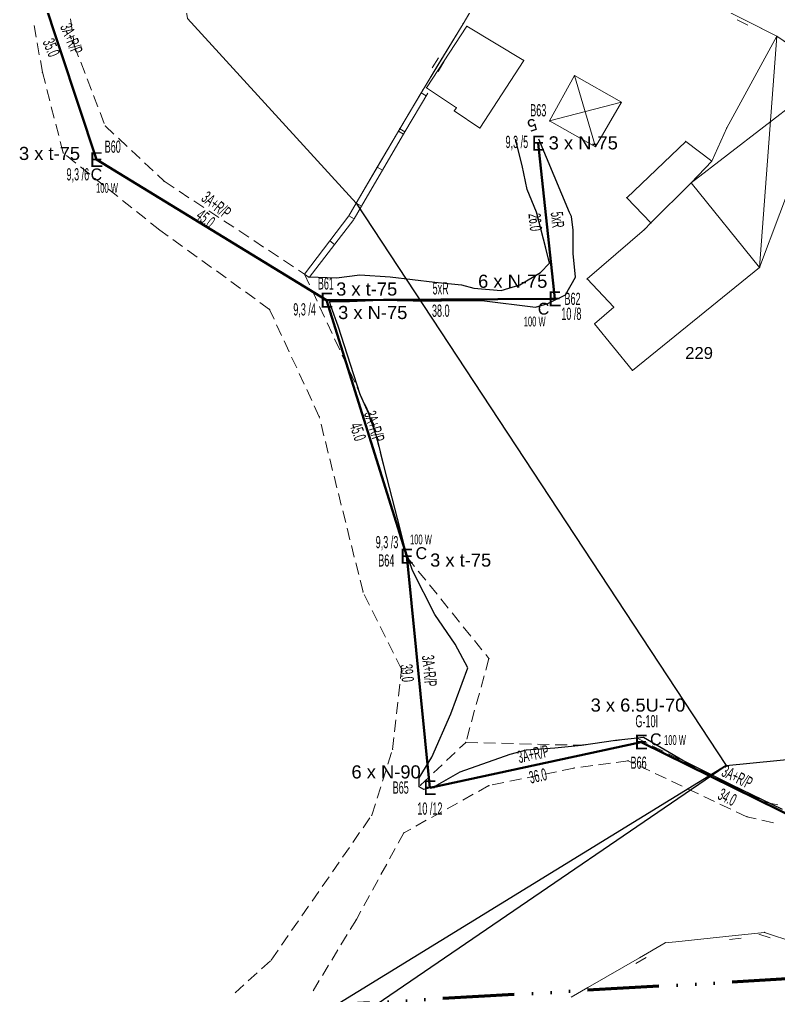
# Model space of a CAD drawing. Header units: millimetres. Extents: x 614452 to 616952, y 4151662 to 4153442.
# Drawn here: x 615410.7 to 615538, y 4152140 to 4152303.6 of the extents above; entities that cross this region are included whole.
import ezdxf
from ezdxf.enums import TextEntityAlignment as Align
from ezdxf.xclip import XClip

# ---------------------------------------------------------------- set-up
doc = ezdxf.new("R2010")
doc.units = ezdxf.units.MM
doc.header["$XCLIPFRAME"] = 2
doc.linetypes.add('ACAD_ISO14W100', pattern=[24, 12, -3, 0, -3, 0, -3, 0, -3])
for name, color, linetype, lineweight in [('02_ADA_ALN_YENI', 7, 'Continuous', 30), ('03_PARSEL_ALN_ESKI', 18, 'Continuous', 0), ('03_PARSEL_ALN_YENI', 171, 'Continuous', 0), ('03_PARSEL_NO_ESKI', 5, 'Continuous', 0), ('03_PARSEL_SNR_YENI', 5, 'Continuous', 0), ('04_YAPI_ALN_TSCLSIZ', 18, 'Continuous', 0), ('04_YAPI_SNR_TSCLSZ', 77, 'Continuous', 0), ('06_DETAY_SNR_KROKI', 4, 'Continuous', 0), ('06_DETAY_SNR_PAFTA', 26, 'Continuous', 0), ('07_SNRTIP_GECERLI', 30, 'Continuous', 0), ('07_SNRTIP_SABIT', 18, 'Continuous', 0), ('DIREK_AG_YENI', 108, 'Continuous', 25), ('HAT_AG_HAVAI_YENI', 3, 'Continuous', 50), ('NOKTA_DETAY_YENI', 171, 'Continuous', 0), ('NOKTA_PARSEL_ESKI', 6, 'Continuous', 0), ('NOKTA_PARSEL_YENI', 30, 'Continuous', 0), ('NOKTA_YAPI_TSCLSIZ', 77, 'Continuous', 0), ('TRAFO_BOLGE_TUM', 254, 'ACAD_ISO14W100', 70)]:
    doc.layers.add(name, color=color, linetype=linetype, lineweight=lineweight)
doc.layers.add('LAMBA_GUCU', color=4, linetype='Continuous')
doc.layers.add('Unknown_Point_Feature', color=7, linetype='Continuous')
doc.styles.add('Direk', font='B_CAD')
doc.styles.get("Standard").update_dxf_attribs({"font": 'Arial'})

# ---------------------------------------------------------------- blocks, each defined once
blk = doc.blocks.new('fggg')
at = {"layer": '02_ADA_ALN_YENI', "color": 252}
for points in [[(615438.88, 4152303.77, 0), (615467.16, 4152272.82, 0), (615529.18, 4152178.55, 0), (615567.72, 4152182.35, 0), (615583.07, 4152188.56, 0), (615587.35, 4152192.9, 0), (615591.55, 4152197.15, 0), (615595.11, 4152200.75, 0), (615605.95, 4152213.26, 0), (615609.64, 4152219.67, 0), (615613.26, 4152225.93, 0), (615620.48, 4152241.04, 0), (615609.47, 4152245.69, 0), (615609.47, 4152245.69, 0), (615604.39, 4152261.34, 0), (615596.29, 4152277.97, 0), (615589.27, 4152283.98, 0), (615582.83, 4152291.11, 0), (615571.31, 4152303.24, 0), (615565.68, 4152312.1, 0)], [(615276.2, 4152038, 0), (615300.78, 4152046.97, 0), (615312.09, 4152050.66, 0), (615323.54, 4152056.84, 0), (615331.4, 4152059.17, 0), (615339.35, 4152063.74, 0), (615351.7, 4152071.65, 0), (615353.11, 4152072.8, 0), (615376.53, 4152081.03, 0), (615384.53, 4152086.86, 0), (615429.17, 4152117.25, 0), (615437.2, 4152115.76, 0), (615529.18, 4152178.55, 0), (615448.13, 4152128.73, 0), (615448.13, 4152128.73, 0), (615236.84, 4152138.84, 0)]]:
    blk.add_polyline3d(points, dxfattribs=at)
at = {"layer": '03_PARSEL_ALN_ESKI', "color": 252}
blk.add_point((615524.95, 4152247.71), dxfattribs=at)
at = {"layer": '03_PARSEL_ALN_YENI', "color": 252}
for points in [[(615467.16, 4152272.82, 0), (615438.88, 4152303.77, 0), (615434.08, 4152333.07, 0), (615441.28, 4152346.09, 0), (615466.82, 4152366.92, 0), (615486.67, 4152342.17, 0), (615489.49, 4152338.75, 0), (615491.03, 4152336.86, 0), (615494.02, 4152340.02, 0), (615508.19, 4152337.74, 0), (615496.51, 4152322.32, 0), (615485.08, 4152302.92, 0), (615478.32, 4152291.8, 0), (615474.46, 4152285.3, 0), (615467.16, 4152272.82, 0)], [(615564.18, 4152281.89, 0), (615546.97, 4152294.52, 0), (615537.71, 4152300.81, 0), (615527.73, 4152305.88, 0), (615529.52, 4152321.98, 0), (615530.61, 4152333.78, 0), (615535.09, 4152346.81, 0), (615543.24, 4152360.95, 0), (615561.73, 4152354, 0), (615568.14, 4152341.49, 0), (615568.03, 4152334.22, 0), (615563.27, 4152319.41, 0), (615565.68, 4152312.1, 0), (615571.31, 4152303.24, 0), (615582.83, 4152291.11, 0), (615578.65, 4152287.26, 0), (615569.33, 4152278.66, 0), (615564.18, 4152281.89, 0)], [(615567.72, 4152182.35, 0), (615529.18, 4152178.55, 0), (615467.16, 4152272.82, 0), (615474.46, 4152285.3, 0), (615478.32, 4152291.8, 0), (615485.08, 4152302.92, 0), (615496.51, 4152322.32, 0), (615525.25, 4152306.93, 0), (615527.73, 4152305.88, 0), (615537.71, 4152300.81, 0), (615546.97, 4152294.52, 0), (615564.18, 4152281.89, 0), (615552.66, 4152266.63, 0), (615550.36, 4152262.08, 0), (615547.23, 4152255.91, 0), (615544.66, 4152250.83, 0), (615556.57, 4152232.16, 0), (615564.14, 4152220.94, 0), (615583.07, 4152188.56, 0), (615567.72, 4152182.35, 0)]]:
    blk.add_polyline3d(points, close=True, dxfattribs=at)
blk.add_polyline3d([(615236.84, 4152138.84, 0), (615448.13, 4152128.73, 0), (615529.18, 4152178.55, 0), (615437.2, 4152115.76, 0), (615437.2, 4152115.76, 0), (615429.17, 4152117.25, 0), (615428.42, 4152124.49, 0), (615381.68, 4152118.62, 0), (615368.61, 4152113.92, 0), (615350.53, 4152103.78, 0), (615376.53, 4152081.03, 0), (615353.11, 4152072.8, 0), (615342.41, 4152092.87, 0), (615330.49, 4152115.13, 0), (615294.86, 4152118.58, 0), (615251.78, 4152099.64, 0)], dxfattribs=at)
at = {"layer": '03_PARSEL_SNR_YENI', "color": 252}
for p, q in [((615485.08, 4152302.92, 0.95), (615487.62, 4152307.23, 0.95)), ((615527.73, 4152305.88, 0.95), (615532.19, 4152303.62, 0.95)), ((615531.05, 4152303.57, 0.95), (615532.83, 4152302.66, 0.95)), ((615532.19, 4152303.62, 0.95), (615537.71, 4152300.81, 0.95)), ((615480.92, 4152296.07, 0.95), (615485.08, 4152302.92, 0.95)), ((615537.71, 4152300.81, 0.95), (615541.84, 4152298, 0.95)), ((615479.92, 4152295.51, 0.95), (615480.96, 4152297.22, 0.95)), ((615480.88, 4152294.92, 0.95), (615481.92, 4152296.63, 0.95)), ((615478.32, 4152291.8, 0.95), (615480.92, 4152296.07, 0.95)), ((615478.04, 4152291.31, 0.95), (615478.32, 4152291.8, 0.95)), ((615474.46, 4152285.3, 0.95), (615478.04, 4152291.31, 0.95)), ((615475.32, 4152284.79, 0.95), (615479.18, 4152291.29, 0.95)), ((615478.04, 4152291.31, 0.95), (615478.9, 4152290.8, 0.95)), ((615474.23, 4152284.9, 0.95), (615474.46, 4152285.3, 0.95)), ((615474.46, 4152285.3, 0.95), (615475.32, 4152284.79, 0.95)), ((615468.02, 4152272.31, 0.95), (615475.32, 4152284.79, 0.95)), ((615470.69, 4152278.86, 0.95), (615474.23, 4152284.9, 0.95)), ((615474.23, 4152284.9, 0.95), (615475.09, 4152284.4, 0.95)), ((615467.16, 4152272.82, 0.95), (615470.69, 4152278.86, 0.95)), ((615470.69, 4152278.86, 0.95), (615471.56, 4152278.36, 0.95)), ((615467.16, 4152272.82, 0.95), (615468.02, 4152272.31, 0.95))]:
    blk.add_line(p, q, dxfattribs=at)
for p in [(615485.08, 4152302.92, 638.22), (615485.08, 4152302.92, 638.22), (615537.71, 4152300.81, 630.04), (615537.71, 4152300.81, 630.04), (615478.32, 4152291.8, 635.94), (615478.32, 4152291.8, 635.94), (615474.46, 4152285.3, 633.56), (615474.46, 4152285.3, 633.56)]:
    blk.add_point(p, dxfattribs=at)
at = {"layer": '04_YAPI_ALN_TSCLSIZ', "color": 252}
for points in [[(615487.89, 4152285.43, 0), (615483.59, 4152288.3, 0), (615483.95, 4152288.84, 0), (615478.94, 4152292.19, 0), (615485.73, 4152302.5, 0), (615495.26, 4152296.76, 0), (615487.89, 4152285.43, 0)], [(615512.52, 4152273.73, 0), (615522.43, 4152283.19, 0), (615526.8, 4152279.86, 0), (615523.36, 4152276.23, 0), (615516.58, 4152269.51, 0), (615512.52, 4152273.73, 0)], [(615505.87, 4152260.13, 0), (615515.49, 4152268.42, 0), (615516.58, 4152269.51, 0), (615523.36, 4152276.23, 0), (615534.82, 4152262.07, 0), (615513.47, 4152244.79, 0), (615507.13, 4152252.61, 0), (615510.34, 4152255.37, 0), (615505.87, 4152260.13, 0)]]:
    blk.add_polyline3d(points, close=True, dxfattribs=at)
at = {"layer": '04_YAPI_SNR_TSCLSZ', "color": 252}
for p, q in [((615478.94, 4152292.19, 638.87), (615485.73, 4152302.5, 637.55)), ((615485.73, 4152302.5, 637.55), (615495.26, 4152296.76, 636.23)), ((615537.71, 4152300.81, 630.04), (615529.29, 4152285.46, 632.88)), ((615534.82, 4152262.07), (615537.71, 4152300.81, 630.04)), ((615537.71, 4152300.81, 630.04), (615546.97, 4152294.52, 628.85)), ((615495.26, 4152296.76, 636.23), (615487.89, 4152285.43, 635.75)), ((615499.59, 4152286.63, 634.71), (615503.78, 4152294.22, 634.29)), ((615503.78, 4152294.22, 634.29), (615511.64, 4152289.75, 635.26)), ((615507.3, 4152282.28, 633.25), (615503.78, 4152294.22, 634.29)), ((615523.36, 4152276.23, 635.49), (615546.97, 4152294.52, 628.85)), ((615546.97, 4152294.52, 628.85), (615534.82, 4152262.07)), ((615478.94, 4152292.19, 638.87), (615483.95, 4152288.84, 639.35)), ((615483.95, 4152288.84, 639.35), (615483.59, 4152288.3)), ((615483.59, 4152288.3), (615487.89, 4152285.43, 635.75)), ((615499.59, 4152286.63, 634.71), (615511.64, 4152289.75, 635.26)), ((615511.64, 4152289.75, 635.26), (615507.3, 4152282.28, 633.25)), ((615507.3, 4152282.28, 633.25), (615499.59, 4152286.63, 634.71)), ((615529.29, 4152285.46, 632.88), (615526.8, 4152279.86)), ((615522.43, 4152283.19, 632.51), (615512.52, 4152273.73, 632.41)), ((615522.43, 4152283.19, 632.51), (615526.8, 4152279.86)), ((615526.8, 4152279.86), (615523.36, 4152276.23, 635.49)), ((615516.58, 4152269.51, 631.78), (615523.36, 4152276.23, 635.49)), ((615534.82, 4152262.07), (615523.36, 4152276.23, 635.49)), ((615512.52, 4152273.73, 632.41), (615516.58, 4152269.51, 631.78)), ((615516.58, 4152269.51, 631.78), (615515.49, 4152268.42, 631.89)), ((615515.49, 4152268.42, 631.89), (615505.87, 4152260.13, 631.13)), ((615513.47, 4152244.79, 628.89), (615534.82, 4152262.07)), ((615505.87, 4152260.13, 631.13), (615510.34, 4152255.37, 630.58)), ((615510.34, 4152255.37, 630.58), (615507.13, 4152252.61, 630.66)), ((615507.13, 4152252.61, 630.66), (615513.47, 4152244.79, 628.89))]:
    blk.add_line(p, q, dxfattribs=at)
at = {"layer": '06_DETAY_SNR_KROKI', "color": 252}
for p, q in [((615465.93, 4152270.72, 0.95), (615467.16, 4152272.82, 0.95)), ((615466.79, 4152270.21, 0.95), (615468.02, 4152272.31, 0.95)), ((615462.73, 4152266.52, 0.95), (615465.93, 4152270.72, 0.95)), ((615465.93, 4152270.72, 0.95), (615466.79, 4152270.21, 0.95)), ((615459.28, 4152260.35, 0.95), (615466.73, 4152270.11, 0.95)), ((615458.48, 4152260.95, 0.95), (615462.73, 4152266.52, 0.95)), ((615462.73, 4152266.52, 0.95), (615463.52, 4152265.91, 0.95)), ((615458.48, 4152260.95, 0.95), (615459.28, 4152260.35, 0.95)), ((615530.69, 4152150.04, 0.95), (615520.74, 4152149.01, 0.95)), ((615531.74, 4152149.58, 0.95), (615529.75, 4152149.38, 0.95)), ((615535.66, 4152150.56, 0.95), (615530.69, 4152150.04, 0.95)), ((615536.56, 4152149.66, 0.95), (615534.66, 4152150.29, 0.95)), ((615535.79, 4152150.51, 0.95), (615535.66, 4152150.56, 0.95)), ((615540.54, 4152148.94, 0.95), (615535.79, 4152150.51, 0.95)), ((615518.98, 4152148.83, 0.95), (615514.65, 4152146.33, 0.95)), ((615520.74, 4152149.01, 0.95), (615518.98, 4152148.83, 0.95)), ((615514.65, 4152146.33, 0.95), (615505.99, 4152141.33, 0.95)), ((615515.8, 4152146.34, 0.95), (615514.06, 4152145.34, 0.95)), ((615505.99, 4152141.33, 0.95), (615503.22, 4152139.73, 0.95))]:
    blk.add_line(p, q, dxfattribs=at)
for p in [(615465.93, 4152270.72, 630.23), (615465.93, 4152270.72, 630.23), (615458.48, 4152260.95, 630.98), (615535.66, 4152150.56, 614.38), (615535.66, 4152150.56, 614.38), (615518.98, 4152148.83, 613.91), (615518.98, 4152148.83, 613.91)]:
    blk.add_point(p, dxfattribs=at)
at = {"layer": '06_DETAY_SNR_PAFTA', "color": 252}
for p, q in [((615419.26, 4152303.76, 0.95), (615419.53, 4152301.78, 0.95)), ((615413.48, 4152300.67, 0.95), (615413.13, 4152302.64, 0.95)), ((615419.66, 4152300.79, 0.95), (615419.87, 4152299.25, 0.95)), ((615414.01, 4152297.72, 0.95), (615413.66, 4152299.69, 0.95)), ((615419.87, 4152299.25, 0.95), (615420.59, 4152297.39, 0.95)), ((615414.54, 4152294.77, 0.95), (615414.19, 4152296.73, 0.95)), ((615420.95, 4152296.46, 0.95), (615421.67, 4152294.59, 0.95)), ((615415.02, 4152292.88, 0.95), (615414.54, 4152294.77, 0.95)), ((615422.03, 4152293.66, 0.95), (615422.75, 4152291.79, 0.95)), ((615415.77, 4152289.97, 0.95), (615415.27, 4152291.91, 0.95)), ((615423.11, 4152290.86, 0.95), (615423.83, 4152288.99, 0.95)), ((615416.52, 4152287.07, 0.95), (615416.02, 4152289, 0.95)), ((615424.19, 4152288.06, 0.95), (615424.91, 4152286.19, 0.95)), ((615417.27, 4152284.16, 0.95), (615416.77, 4152286.1, 0.95)), ((615425.07, 4152285.78, 0.95), (615426.53, 4152284.41, 0.95)), ((615427.26, 4152283.72, 0.95), (615428.72, 4152282.35, 0.95)), ((615418.02, 4152281.26, 0.95), (615417.52, 4152283.19, 0.95)), ((615420.15, 4152279.55, 0.95), (615418.59, 4152280.8, 0.95)), ((615429.45, 4152281.67, 0.95), (615430.9, 4152280.3, 0.95)), ((615422.5, 4152277.68, 0.95), (615420.93, 4152278.93, 0.95)), ((615431.63, 4152279.61, 0.95), (615433.09, 4152278.24, 0.95)), ((615424.84, 4152275.8, 0.95), (615423.28, 4152277.05, 0.95)), ((615433.82, 4152277.56, 0.95), (615434.94, 4152276.5, 0.95)), ((615434.94, 4152276.5, 0.95), (615436.61, 4152275.4, 0.95)), ((615427.18, 4152273.93, 0.95), (615425.62, 4152275.18, 0.95)), ((615437.44, 4152274.85, 0.95), (615439.11, 4152273.75, 0.95)), ((615429.52, 4152272.05, 0.95), (615427.96, 4152273.3, 0.95)), ((615439.94, 4152273.2, 0.95), (615441.61, 4152272.1, 0.95)), ((615431.86, 4152270.18, 0.95), (615430.3, 4152271.43, 0.95)), ((615442.45, 4152271.54, 0.95), (615444.12, 4152270.44, 0.95)), ((615434.21, 4152268.31, 0.95), (615432.65, 4152269.55, 0.95)), ((615444.95, 4152269.89, 0.95), (615446.62, 4152268.79, 0.95)), ((615435.59, 4152267.31, 0.95), (615434.21, 4152268.31, 0.95)), ((615447.45, 4152268.24, 0.95), (615449.12, 4152267.14, 0.95)), ((615438.03, 4152265.55, 0.95), (615436.4, 4152266.72, 0.95)), ((615449.96, 4152266.58, 0.95), (615451.63, 4152265.48, 0.95)), ((615440.46, 4152263.8, 0.95), (615438.84, 4152264.97, 0.95)), ((615452.46, 4152264.93, 0.95), (615454.13, 4152263.83, 0.95)), ((615442.89, 4152262.04, 0.95), (615441.27, 4152263.21, 0.95)), ((615454.96, 4152263.28, 0.95), (615456.63, 4152262.18, 0.95)), ((615445.33, 4152260.29, 0.95), (615443.7, 4152261.46, 0.95)), ((615457.47, 4152261.62, 0.95), (615458.48, 4152260.95, 0.95)), ((615458.48, 4152260.95, 0.95), (615459.33, 4152259.14, 0.95)), ((615447.76, 4152258.53, 0.95), (615446.14, 4152259.7, 0.95)), ((615450.19, 4152256.78, 0.95), (615448.57, 4152257.95, 0.95)), ((615459.75, 4152258.23, 0.95), (615460.59, 4152256.42, 0.95)), ((615452.63, 4152255.02, 0.95), (615451, 4152256.19, 0.95)), ((615453.39, 4152253.37, 0.95), (615452.63, 4152255.02, 0.95)), ((615461.01, 4152255.51, 0.95), (615461.86, 4152253.7, 0.95)), ((615454.65, 4152250.64, 0.95), (615453.81, 4152252.46, 0.95)), ((615462.28, 4152252.79, 0.95), (615463.12, 4152250.98, 0.95)), ((615455.91, 4152247.92, 0.95), (615455.07, 4152249.74, 0.95)), ((615463.54, 4152250.07, 0.95), (615464.39, 4152248.26, 0.95)), ((615457.17, 4152245.2, 0.95), (615456.33, 4152247.01, 0.95)), ((615464.81, 4152247.35, 0.95), (615465.65, 4152245.54, 0.95)), ((615458.43, 4152242.47, 0.95), (615457.59, 4152244.29, 0.95)), ((615466.07, 4152244.63, 0.95), (615466.92, 4152242.82, 0.95)), ((615459.69, 4152239.75, 0.95), (615458.85, 4152241.57, 0.95)), ((615467.34, 4152241.91, 0.95), (615468.18, 4152240.1, 0.95)), ((615460.95, 4152237.03, 0.95), (615460.11, 4152238.84, 0.95)), ((615468.6, 4152239.19, 0.95), (615469.45, 4152237.38, 0.95)), ((615461.02, 4152236.76, 0.95), (615460.95, 4152237.03, 0.95)), ((615469.71, 4152236.81, 0.95), (615470.21, 4152234.87, 0.95)), ((615461.75, 4152233.85, 0.95), (615461.26, 4152235.79, 0.95)), ((615462.47, 4152230.94, 0.95), (615461.99, 4152232.88, 0.95)), ((615470.46, 4152233.9, 0.95), (615470.95, 4152231.96, 0.95)), ((615463.2, 4152228.03, 0.95), (615462.72, 4152229.97, 0.95)), ((615471.2, 4152231, 0.95), (615471.7, 4152229.06, 0.95)), ((615471.95, 4152228.09, 0.95), (615472.44, 4152226.15, 0.95)), ((615463.93, 4152225.12, 0.95), (615463.44, 4152227.06, 0.95)), ((615472.69, 4152225.18, 0.95), (615473.19, 4152223.25, 0.95)), ((615464.66, 4152222.21, 0.95), (615464.17, 4152224.15, 0.95)), ((615465.39, 4152219.3, 0.95), (615464.9, 4152221.24, 0.95)), ((615473.44, 4152222.28, 0.95), (615473.93, 4152220.34, 0.95)), ((615466.11, 4152216.39, 0.95), (615465.63, 4152218.33, 0.95)), ((615474.18, 4152219.37, 0.95), (615474.68, 4152217.43, 0.95)), ((615474.93, 4152216.47, 0.95), (615475.43, 4152214.53, 0.95)), ((615466.84, 4152213.48, 0.95), (615466.36, 4152215.42, 0.95)), ((615475.67, 4152213.56, 0.95), (615475.69, 4152213.49, 0.95)), ((615475.69, 4152213.49, 0.95), (615476.95, 4152211.94, 0.95)), ((615467.57, 4152210.57, 0.95), (615467.08, 4152212.51, 0.95)), ((615477.57, 4152211.16, 0.95), (615478.83, 4152209.6, 0.95)), ((615468.3, 4152207.66, 0.95), (615467.81, 4152209.6, 0.95)), ((615479.46, 4152208.82, 0.95), (615480.71, 4152207.27, 0.95)), ((615469.4, 4152205.44, 0.95), (615468.51, 4152207.23, 0.95)), ((615481.34, 4152206.49, 0.95), (615482.6, 4152204.93, 0.95)), ((615470.73, 4152202.75, 0.95), (615469.85, 4152204.54, 0.95)), ((615483.23, 4152204.15, 0.95), (615484.48, 4152202.6, 0.95)), ((615472.07, 4152200.06, 0.95), (615471.18, 4152201.85, 0.95)), ((615485.11, 4152201.82, 0.95), (615486.36, 4152200.26, 0.95)), ((615473.4, 4152197.37, 0.95), (615472.51, 4152199.17, 0.95)), ((615486.99, 4152199.48, 0.95), (615488.25, 4152197.93, 0.95)), ((615488.88, 4152197.15, 0.95), (615489.41, 4152196.48, 0.95)), ((615474.74, 4152194.69, 0.95), (615473.85, 4152196.48, 0.95)), ((615489.41, 4152196.48, 0.95), (615488.88, 4152194.55, 0.95)), ((615474.57, 4152193.16, 0.95), (615474.74, 4152194.69, 0.95)), ((615488.62, 4152193.59, 0.95), (615488.09, 4152191.66, 0.95)), ((615474.24, 4152190.18, 0.95), (615474.46, 4152192.17, 0.95)), ((615487.82, 4152190.7, 0.95), (615487.29, 4152188.77, 0.95)), ((615473.91, 4152187.2, 0.95), (615474.13, 4152189.19, 0.95)), ((615487.02, 4152187.81, 0.95), (615486.49, 4152185.88, 0.95)), ((615473.58, 4152184.22, 0.95), (615473.8, 4152186.21, 0.95)), ((615486.23, 4152184.91, 0.95), (615485.7, 4152182.99, 0.95)), ((615473.26, 4152181.24, 0.95), (615473.48, 4152183.22, 0.95)), ((615484.5, 4152181.44, 0.95), (615485.54, 4152182.42, 0.95)), ((615485.54, 4152182.42, 0.95), (615487.54, 4152182.37, 0.95)), ((615488.54, 4152182.35, 0.95), (615490.54, 4152182.3, 0.95)), ((615491.54, 4152182.27, 0.95), (615493.54, 4152182.22, 0.95)), ((615494.54, 4152182.19, 0.95), (615496.54, 4152182.14, 0.95)), ((615497.54, 4152182.12, 0.95), (615499.54, 4152182.07, 0.95)), ((615500.54, 4152182.04, 0.95), (615502.54, 4152181.99, 0.95)), ((615503.54, 4152181.96, 0.95), (615504.58, 4152181.94, 0.95)), ((615504.58, 4152181.94, 0.95), (615506.56, 4152182.19, 0.95)), ((615507.55, 4152182.32, 0.95), (615509.54, 4152182.57, 0.95)), ((615510.53, 4152182.7, 0.95), (615512.51, 4152182.96, 0.95)), ((615513.5, 4152183.09, 0.95), (615514.14, 4152183.17, 0.95)), ((615514.14, 4152183.17, 0.95), (615515.93, 4152182.28, 0.95)), ((615472.48, 4152178.8, 0.95), (615473.09, 4152180.71, 0.95)), ((615482.32, 4152179.37, 0.95), (615483.77, 4152180.75, 0.95)), ((615516.82, 4152181.83, 0.95), (615518.62, 4152180.94, 0.95)), ((615519.51, 4152180.5, 0.95), (615521.3, 4152179.61, 0.95)), ((615480.14, 4152177.31, 0.95), (615481.59, 4152178.69, 0.95)), ((615509.79, 4152178.94, 0.95), (615507.81, 4152178.67, 0.95)), ((615512.76, 4152179.34, 0.95), (615510.78, 4152179.07, 0.95)), ((615513.69, 4152178.9, 0.95), (615512.76, 4152179.34, 0.95)), ((615522.2, 4152179.16, 0.95), (615523.99, 4152178.27, 0.95)), ((615471.58, 4152175.94, 0.95), (615472.18, 4152177.85, 0.95)), ((615500.74, 4152177.51, 0.95), (615498.78, 4152177.11, 0.95)), ((615503.67, 4152178.12, 0.95), (615501.72, 4152177.72, 0.95)), ((615503.84, 4152178.14, 0.95), (615503.67, 4152178.12, 0.95)), ((615506.82, 4152178.54, 0.95), (615504.83, 4152178.28, 0.95)), ((615516.4, 4152177.63, 0.95), (615514.59, 4152178.48, 0.95)), ((615519.12, 4152176.35, 0.95), (615517.31, 4152177.2, 0.95)), ((615524.88, 4152177.83, 0.95), (615526.67, 4152176.93, 0.95)), ((615477.96, 4152175.25, 0.95), (615479.42, 4152176.62, 0.95)), ((615491.92, 4152175.69, 0.95), (615489.96, 4152175.29, 0.95)), ((615494.86, 4152176.3, 0.95), (615492.9, 4152175.9, 0.95)), ((615497.8, 4152176.91, 0.95), (615495.84, 4152176.5, 0.95)), ((615521.83, 4152175.07, 0.95), (615520.02, 4152175.92, 0.95)), ((615527.57, 4152176.49, 0.95), (615529.36, 4152175.6, 0.95)), ((615470.67, 4152173.08, 0.95), (615471.27, 4152174.99, 0.95)), ((615489.4, 4152175.17, 0.95), (615487.65, 4152174.2, 0.95)), ((615524.54, 4152173.79, 0.95), (615522.73, 4152174.64, 0.95)), ((615530.26, 4152175.15, 0.95), (615532.05, 4152174.26, 0.95)), ((615532.94, 4152173.82, 0.95), (615534.73, 4152172.93, 0.95)), ((615469.76, 4152170.22, 0.95), (615470.37, 4152172.13, 0.95)), ((615484.16, 4152172.26, 0.95), (615482.41, 4152171.29, 0.95)), ((615486.78, 4152173.72, 0.95), (615485.03, 4152172.75, 0.95)), ((615527.26, 4152172.51, 0.95), (615525.45, 4152173.36, 0.95)), ((615535.63, 4152172.48, 0.95), (615535.9, 4152172.35, 0.95)), ((615535.9, 4152172.35, 0.95), (615537.86, 4152171.95, 0.95)), ((615481.53, 4152170.81, 0.95), (615479.78, 4152169.84, 0.95)), ((615529.97, 4152171.23, 0.95), (615528.16, 4152172.09, 0.95)), ((615532.69, 4152169.96, 0.95), (615530.88, 4152170.81, 0.95)), ((615468.3, 4152168.12, 0.95), (615469.44, 4152169.76, 0.95)), ((615478.91, 4152169.36, 0.95), (615477.16, 4152168.39, 0.95)), ((615534.21, 4152169.6, 0.95), (615532.69, 4152169.96, 0.95)), ((615537.13, 4152168.91, 0.95), (615535.18, 4152169.37, 0.95)), ((615466.59, 4152165.65, 0.95), (615467.73, 4152167.29, 0.95)), ((615475.16, 4152167.27, 0.95), (615474.2, 4152165.52, 0.95)), ((615476.29, 4152167.9, 0.95), (615475.16, 4152167.27, 0.95)), ((615464.88, 4152163.19, 0.95), (615466.02, 4152164.83, 0.95)), ((615473.71, 4152164.64, 0.95), (615472.75, 4152162.89, 0.95)), ((615463.17, 4152160.72, 0.95), (615464.31, 4152162.36, 0.95)), ((615472.27, 4152162.01, 0.95), (615471.31, 4152160.26, 0.95)), ((615461.46, 4152158.26, 0.95), (615462.6, 4152159.9, 0.95)), ((615470.83, 4152159.38, 0.95), (615469.87, 4152157.63, 0.95)), ((615459.75, 4152155.79, 0.95), (615460.89, 4152157.44, 0.95)), ((615469.39, 4152156.75, 0.95), (615468.42, 4152155, 0.95)), ((615458.04, 4152153.33, 0.95), (615459.18, 4152154.97, 0.95)), ((615467.94, 4152154.12, 0.95), (615467.19, 4152152.75, 0.95)), ((615456.33, 4152150.86, 0.95), (615457.47, 4152152.51, 0.95)), ((615467.19, 4152152.75, 0.95), (615466.15, 4152151.04, 0.95)), ((615454.62, 4152148.4, 0.95), (615455.76, 4152150.04, 0.95)), ((615465.64, 4152150.19, 0.95), (615464.6, 4152148.48, 0.95)), ((615452.91, 4152145.93, 0.95), (615454.05, 4152147.58, 0.95)), ((615464.08, 4152147.62, 0.95), (615463.05, 4152145.91, 0.95)), ((615451.28, 4152144.46, 0.95), (615452.76, 4152145.8, 0.95)), ((615462.53, 4152145.06, 0.95), (615461.49, 4152143.35, 0.95)), ((615449.05, 4152142.45, 0.95), (615450.53, 4152143.79, 0.95)), ((615446.83, 4152140.44, 0.95), (615448.31, 4152141.78, 0.95)), ((615460.97, 4152142.49, 0.95), (615459.94, 4152140.78, 0.95))]:
    blk.add_line(p, q, dxfattribs=at)
for p in [(615419.87, 4152299.25, 636), (615419.87, 4152299.25, 636), (615414.54, 4152294.77, 635.96), (615414.54, 4152294.77, 635.96), (615425.07, 4152285.78, 634.37), (615425.07, 4152285.78, 634.37), (615418.02, 4152281.26, 634.28), (615418.02, 4152281.26, 634.28), (615434.94, 4152276.5, 633.71), (615434.94, 4152276.5, 633.71), (615434.21, 4152268.31, 632.54), (615434.21, 4152268.31, 632.54), (615458.48, 4152260.95, 630.98), (615458.48, 4152260.95, 630.98), (615452.63, 4152255.02, 630.14), (615452.63, 4152255.02, 630.14), (615460.95, 4152237.03, 628.45), (615460.95, 4152237.03, 628.45), (615469.71, 4152236.81, 628.5), (615469.71, 4152236.81, 628.5), (615475.69, 4152213.49, 624.99), (615475.69, 4152213.49, 624.99), (615468.3, 4152207.66, 624.08), (615468.3, 4152207.66, 624.08), (615489.41, 4152196.48, 622.62), (615489.41, 4152196.48, 622.62), (615474.74, 4152194.69, 622.51), (615474.74, 4152194.69, 622.51), (615485.54, 4152182.42, 621.89), (615485.54, 4152182.42, 621.89), (615485.54, 4152182.42, 621.89), (615504.58, 4152181.94, 617.21), (615504.58, 4152181.94, 617.21), (615514.14, 4152183.17, 615.55), (615514.14, 4152183.17, 615.55), (615473.26, 4152181.24, 621.03), (615473.26, 4152181.24, 621.03), (615512.76, 4152179.34, 615.8), (615512.76, 4152179.34, 615.8), (615503.67, 4152178.12, 617.35), (615503.67, 4152178.12, 617.35), (615477.96, 4152175.25, 621), (615489.4, 4152175.17, 619.42), (615489.4, 4152175.17, 619.42), (615535.9, 4152172.35, 611.56), (615535.9, 4152172.35, 611.56), (615469.76, 4152170.22, 619.98), (615469.76, 4152170.22, 619.98), (615532.69, 4152169.96, 611.87), (615532.69, 4152169.96, 611.87), (615475.16, 4152167.27, 619.85), (615475.16, 4152167.27, 619.85), (615467.19, 4152152.75, 618.11), (615467.19, 4152152.75, 618.11), (615452.91, 4152145.93, 616.96), (615452.91, 4152145.93, 616.96)]:
    blk.add_point(p, dxfattribs=at)
at = {"layer": '07_SNRTIP_GECERLI', "color": 252}
for points in [[(615438.88, 4152303.77, 0), (615467.16, 4152272.82, 0)], [(615467.16, 4152272.82, 0), (615529.18, 4152178.55, 0)], [(615529.18, 4152178.55, 0), (615567.72, 4152182.35, 0), (615583.07, 4152188.56, 613.66)], [(614973.57, 4152027.26, 0), (615072.7, 4152021.18, 0), (615236.84, 4152138.84, 0), (615448.13, 4152128.73, 0), (615529.18, 4152178.55, 0)], [(615429.17, 4152117.25, 0), (615437.2, 4152115.76, 0), (615529.18, 4152178.55, 0)]]:
    blk.add_polyline3d(points, dxfattribs=at)
at = {"layer": '07_SNRTIP_SABIT', "color": 252}
for points in [[(615496.51, 4152322.32, 638.38), (615485.08, 4152302.92, 638.22), (615478.32, 4152291.8, 635.94), (615474.46, 4152285.3, 633.56), (615467.16, 4152272.82, 633.56)], [(615527.73, 4152305.88, 632.79), (615537.71, 4152300.81, 630.04), (615546.97, 4152294.52, 628.85), (615564.18, 4152281.89, 625.59)]]:
    blk.add_polyline3d(points, dxfattribs=at)
at = {"layer": 'NOKTA_DETAY_YENI', "color": 252}
for p in [(615419.87, 4152299.25, 636), (615414.54, 4152294.77, 635.96), (615425.07, 4152285.78, 634.37), (615418.02, 4152281.26, 634.28), (615434.94, 4152276.5, 633.71), (615465.93, 4152270.72, 630.23), (615434.21, 4152268.31, 632.54), (615458.48, 4152260.95, 630.98), (615452.63, 4152255.02, 630.14), (615460.95, 4152237.03, 628.45), (615469.71, 4152236.81, 628.5), (615475.69, 4152213.49, 624.99), (615468.3, 4152207.66, 624.08), (615489.41, 4152196.48, 622.62), (615474.74, 4152194.69, 622.51), (615485.54, 4152182.42, 621.89), (615504.58, 4152181.94, 617.21), (615514.14, 4152183.17, 615.55), (615473.26, 4152181.24, 621.03), (615512.76, 4152179.34, 615.8), (615503.67, 4152178.12, 617.35), (615477.96, 4152175.25, 621), (615489.4, 4152175.17, 619.42), (615535.9, 4152172.35, 611.56), (615469.76, 4152170.22, 619.98), (615532.69, 4152169.96, 611.87), (615475.16, 4152167.27, 619.85), (615467.19, 4152152.75, 618.11), (615535.66, 4152150.56, 614.38), (615518.98, 4152148.83, 613.91), (615452.91, 4152145.93, 616.96)]:
    blk.add_point(p, dxfattribs=at)
at = {"layer": 'NOKTA_PARSEL_ESKI', "color": 252}
blk.add_point((615529.18, 4152178.55), dxfattribs=at)
at = {"layer": 'NOKTA_PARSEL_YENI', "color": 252}
for p in [(615485.08, 4152302.92, 638.22), (615537.71, 4152300.81, 630.04), (615478.32, 4152291.8, 635.94), (615474.46, 4152285.3, 633.56), (615467.16, 4152272.82)]:
    blk.add_point(p, dxfattribs=at)
at = {"layer": 'NOKTA_YAPI_TSCLSIZ', "color": 252}
for p in [(615485.73, 4152302.5, 637.55), (615495.26, 4152296.76, 636.23), (615503.78, 4152294.22, 634.29), (615478.94, 4152292.19, 638.87), (615483.59, 4152288.3), (615483.95, 4152288.84, 639.35), (615511.64, 4152289.75, 635.26), (615487.89, 4152285.43, 635.75), (615499.59, 4152286.63, 634.71), (615529.29, 4152285.46, 632.88), (615507.3, 4152282.28, 633.25), (615522.43, 4152283.19, 632.51), (615526.8, 4152279.86), (615523.36, 4152276.23, 635.49), (615512.52, 4152273.73, 632.41), (615516.58, 4152269.51, 631.78), (615515.49, 4152268.42, 631.89), (615534.82, 4152262.07), (615505.87, 4152260.13, 631.13), (615510.34, 4152255.37, 630.58), (615507.13, 4152252.61, 630.66), (615513.47, 4152244.79, 628.89)]:
    blk.add_point(p, dxfattribs=at)
at = {"layer": '03_PARSEL_NO_ESKI', "color": 252}
blk.add_text('229', height=2, dxfattribs=at).set_placement((615522.33, 4152246.71))

msp = doc.modelspace()

# ---------------------------------------------------------------- linework, layer by layer
at = {"color": 5}
for points in [[(615459.19, 4152260.48), (615463.85, 4152260.29), (615467.75, 4152260.8), (615472.85, 4152260.48), (615480.32, 4152259.59), (615484.79, 4152259.14), (615486.89, 4152258.57), (615491.49, 4152258.19), (615494.61, 4152259.14), (615498.06, 4152261.18), (615499.59, 4152262.78), (615498.95, 4152265.26), (615497.42, 4152271.32), (615495.83, 4152275.15), (615495, 4152279.12), (615493.85, 4152283.58)], [(615471.26, 4152256.58), (615476.71, 4152256.47), (615481.47, 4152256.44), (615488.2, 4152256.54), (615497.24, 4152255.38), (615499.3, 4152256), (615502.24, 4152257.46), (615503.93, 4152260.41), (615503.56, 4152264.42), (615503.53, 4152268.29), (615503.28, 4152270.62), (615502.94, 4152271.26), (615497.78, 4152283.54)], [(615538.68, 4152171.17), (615530.09, 4152175.33), (615521.93, 4152179.4), (615515.33, 4152183.26), (615510.62, 4152182.75), (615504.94, 4152181.89), (615500.45, 4152181.45), (615495.67, 4152181.1), (615492.92, 4152180.4), (615484.56, 4152177.46), (615480.21, 4152174.99), (615478.48, 4152174.52), (615477.74, 4152174.99), (615477.74, 4152176.48), (615479.82, 4152179.93), (615483.03, 4152187.23), (615485.85, 4152194.95), (615483.74, 4152198.89), (615480.32, 4152203.87), (615476.59, 4152211.25), (615475.42, 4152214.66), (615474.55, 4152218.23), (615471.84, 4152228.63), (615470.7, 4152233.2), (615469.29, 4152237.51), (615467.84, 4152240.76), (615465.68, 4152247.33), (615464.15, 4152252.23), (615462.93, 4152255.46), (615462.68, 4152256.32), (615466.05, 4152256.33), (615471.26, 4152256.58)]]:
    msp.add_lwpolyline(points, dxfattribs=at)
at = {"layer": 'HAT_AG_HAVAI_YENI'}
for p, q in [((615412.79, 4152312.9), (615423.58, 4152280.13)), ((615500.45, 4152256.79), (615497.69, 4152282.91)), ((615423.58, 4152280.13), (615462.2, 4152256.57)), ((615462.2, 4152256.57), (615500.45, 4152256.79)), ((615462.2, 4152256.57), (615475.63, 4152213.63)), ((615475.63, 4152213.63), (615479.51, 4152174.83)), ((615479.51, 4152174.83), (615514.95, 4152182.49)), ((615514.95, 4152182.49), (615545.53, 4152167.4))]:
    msp.add_line(p, q, dxfattribs=at)
at = {"layer": 'TRAFO_BOLGE_TUM', "flags": 128}
msp.add_lwpolyline([(615486.15, 4152669.73), (615486.14, 4152669.74), (616077.97, 4153209.43), (616078.15, 4153209.6), (616079.01, 4153210.2), (616079.07, 4153210.22), (616079.06, 4153210.23), (616244.06, 4153303.22), (616244.96, 4153303.63), (616245.97, 4153303.9), (616247.01, 4153303.99), (616248.05, 4153303.9), (616248.33, 4153303.83), (616248.33, 4153303.84), (616279.31, 4153296.85), (616280.04, 4153296.64), (616280.99, 4153296.2), (616281.85, 4153295.6), (616282.59, 4153294.86), (616283.19, 4153294), (616283.63, 4153293.05), (616283.9, 4153292.04), (616283.99, 4153291), (616283.9, 4153289.96), (616283.63, 4153288.95), (616283.19, 4153288.01), (616283.19, 4153288.01), (615803.49, 4152453.53), (615803.48, 4152453.52), (615803.31, 4152453.28), (615803.33, 4152453.27), (615607.27, 4152149.14), (615606.83, 4152148.54), (615606.09, 4152147.8), (615605.23, 4152147.2), (615604.28, 4152146.75), (615603.27, 4152146.48), (615602.57, 4152146.42), (615602.57, 4152146.4), (615216.37, 4152124.26), (615216.03, 4152124.25), (615214.99, 4152124.34), (615213.97, 4152124.61), (615213.03, 4152125.05), (615212.17, 4152125.65), (615211.43, 4152126.39), (615210.83, 4152127.25), (615210.39, 4152128.2), (615210.12, 4152129.21), (615210.03, 4152130.25), (615210.12, 4152131.29), (615210.39, 4152132.3), (615210.7, 4152132.98), (615210.69, 4152132.98), (615484.84, 4152668.05), (615484.98, 4152668.31), (615485.58, 4152669.17), (615486.15, 4152669.73), (615486.15, 4152669.73)], dxfattribs=at)

# ---------------------------------------------------------------- block references
ref = msp.add_blockref('fggg', (0, 0))
XClip(ref).set_block_clipping_path([(615240.7433106549, 4153442.5), (615240.7433106545, 4152542.5), (614452.5, 4152542.5), (614452.5, 4151662.5), (616764.340303037, 4151662.5), (616764.340303037, 4152542.5), (616327.5, 4152542.5), (616327.5, 4153442.5)])

# ---------------------------------------------------------------- texts
at = {"layer": 'DIREK_AG_YENI', "width": 0.53}
for s, p in [('B63', (615497.69, 4152288.41)), ('9,3 /5', (615494.1, 4152283.1)), ('B60', (615426.32, 4152282.31)), ('9,3 /6', (615420.47, 4152277.67)), ('B61', (615462.07, 4152259.38)), ('B62', (615503.44, 4152256.8)), ('9,3 /4', (615458.5, 4152255.03)), ('10 /8', (615503.24, 4152254.29)), ('9,3 /3', (615472.32, 4152216)), ('B64', (615472.2, 4152212.93)), ('G-10I', (615515.89, 4152185.98)), ('B66', (615514.52, 4152179.02)), ('B65', (615474.62, 4152174.85)), ('10 /12', (615479.51, 4152171.33))]:
    msp.add_text(s, height=2.05, dxfattribs=at).set_placement(p, align=Align.MIDDLE_CENTER)
at = {"layer": 'DIREK_AG_YENI', "color": 32, "style": 'Direk'}
msp.add_text('5', height=2, rotation=197.9785, dxfattribs=at).set_placement((615496.67, 4152285.93), align=Align.MIDDLE_CENTER)
at = {"layer": 'DIREK_AG_YENI', "style": 'Direk'}
for p in [(615497.69, 4152282.91), (615423.58, 4152280.13), (615462.2, 4152256.57), (615500.45, 4152256.79), (615475.63, 4152213.63), (615514.95, 4152182.49), (615479.51, 4152174.83)]:
    msp.add_text('E', height=2.5, dxfattribs=at).set_placement(p, align=Align.MIDDLE_CENTER)
at = {"layer": 'DIREK_AG_YENI', "color": 4, "style": 'Direk'}
for p in [(615423.58, 4152277.65), (615498.58, 4152255.14), (615478.08, 4152214.15), (615517.41, 4152182.94)]:
    msp.add_text('C', height=2, dxfattribs=at).set_placement(p, align=Align.MIDDLE_CENTER)
at = {"layer": 'HAT_AG_HAVAI_YENI', "lineweight": 30, "width": 0.53}
for s, rotation, p in [('3A+R/P', 292.5906, (615418.47, 4152299.99, 307711.8)), ('3A+R/P', 321.7679, (615443.08, 4152271.74, 307731.02)), ('5xR', 276.0206, (615499.91, 4152269.94, 307748.85)), ('5xR', 0.3302, (615481.32, 4152257.53, 307750.22)), ('3A+R/P', 287.6911, (615469.24, 4152235.08, 307737.82)), ('3A+R/P', 275.7106, (615478.42, 4152194.32, 307739.76)), ('3A+R/P', 12.1925, (615497.05, 4152179.49, 307757.47)), ('3A+R/P', 333.731, (615530.62, 4152175.71, 307772.77))]:
    msp.add_text(s, height=2.05, rotation=rotation, dxfattribs=at).set_placement(p, align=Align.CENTER)
for s, rotation, p in [('35.0', 292.5906, (615416.97, 4152299.31, 307711.8)), ('45.0', 321.7679, (615442.55, 4152271.07, 307731.02)), ('26.0', 276.0206, (615498.22, 4152269.76, 307748.85)), ('38.0', 0.3302, (615481.33, 4152255.83, 307750.22)), ('45.0', 287.6911, (615468.43, 4152234.82, 307737.82)), ('39.0', 275.7106, (615476.73, 4152194.15, 307739.76)), ('36.0', 12.1925, (615497.41, 4152177.83, 307757.47)), ('34.0', 333.731, (615529.86, 4152174.18, 307772.77))]:
    msp.add_text(s, height=2.05, rotation=rotation, dxfattribs=at).set_placement(p, align=Align.TOP_CENTER)
at = {"layer": 'LAMBA_GUCU', "width": 0.55}
for p in [(615425.36, 4152275.39), (615497.09, 4152252.99), (615478.01, 4152216.45), (615520.62, 4152182.82)]:
    msp.add_text('100 W', height=1.65, dxfattribs=at).set_placement(p, align=Align.MIDDLE_CENTER)
at = {"layer": 'Unknown_Point_Feature', "color": 0}
for s, p in [('3 x N-75', (615499.43, 4152281.84)), ('3 x t-75', (615410.59, 4152280.07)), ('6 x N-75', (615487.6, 4152258.64)), ('3 x t-75', (615463.79, 4152257.34)), ('3 x N-75', (615464.12, 4152253.4)), ('3 x t-75', (615479.55, 4152211.89)), ('3 x 6.5U-70', (615506.47, 4152187.58)), ('6 x N-90', (615466.36, 4152176.38))]:
    msp.add_text(s, height=2.2, dxfattribs=at).set_placement(p)

doc.saveas('drawing.dxf')
